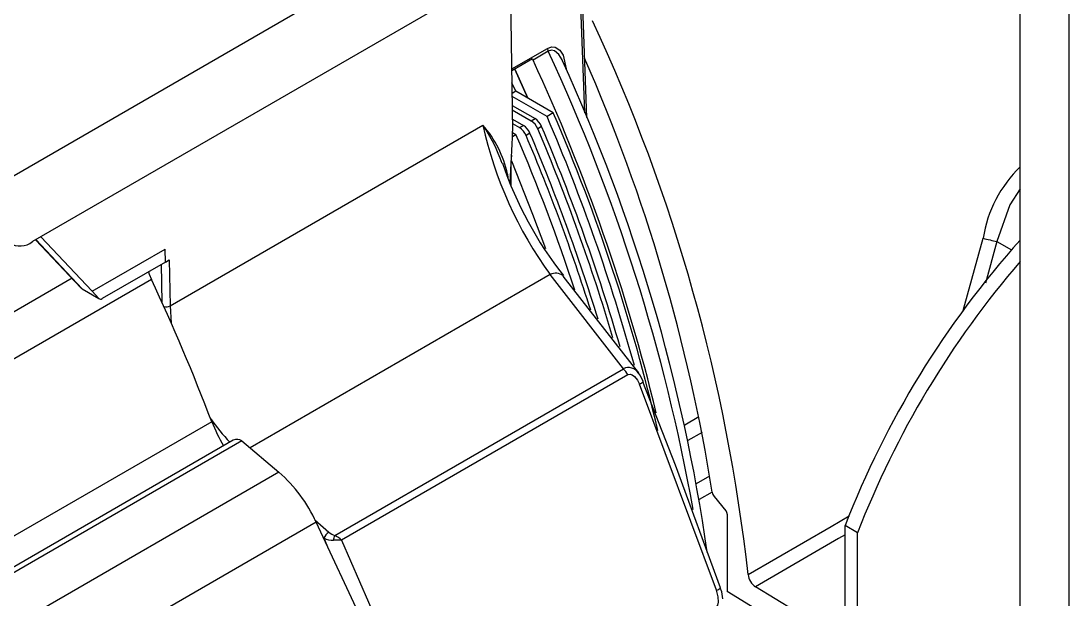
# Model space of a CAD drawing. Extents: x 6 to 134, y 1 to 99.
# Drawn here: x 96.225 to 99.081, y 79.483 to 81.058 of the extents above; entities that cross this region are included whole.
import ezdxf

# ---------------------------------------------------------------- set-up
doc = ezdxf.new("R2010")
doc.units = 0
doc.header["$MEASUREMENT"] = 0
doc.layers.add('OBJECT', color=7, linetype='CONTINUOUS')

msp = doc.modelspace()

# ---------------------------------------------------------------- linework, layer by layer
at = {"layer": 'OBJECT'}
for p, q in [((98.9479, 78.9388), (98.9479, 86.0266)), ((99.0808, 78.8382), (99.0808, 85.9499)), ((97.5083, 81.3876), (96.1648, 80.6121)), ((97.5563, 81.3241), (97.5648, 80.7573)), ((97.7615, 80.8069), (97.7465, 81.2207)), ((97.7665, 80.7947), (97.7509, 81.2272)), ((97.423, 81.13), (96.2563, 80.4565)), ((97.5623, 80.9268), (97.6597, 80.983)), ((97.6617, 80.9749), (97.6204, 80.951)), ((97.619, 80.9547), (97.5623, 80.9219)), ((97.5704, 80.9266), (97.606, 80.847)), ((97.6064, 80.8469), (97.5706, 80.9267)), ((97.5733, 80.866), (97.5628, 80.8893)), ((97.5733, 80.866), (97.5633, 80.8602)), ((97.6586, 80.7971), (97.5634, 80.8521)), ((97.6755, 80.8069), (97.5733, 80.866)), ((97.5637, 80.8274), (97.6259, 80.7915)), ((97.5639, 80.8151), (97.6153, 80.7854)), ((97.5643, 80.7904), (97.5941, 80.7732)), ((97.6153, 80.7854), (97.6259, 80.7915)), ((97.6755, 80.8069), (97.6586, 80.7971)), ((96.6312, 80.2817), (97.4834, 80.7737)), ((97.5645, 80.7781), (97.5836, 80.7671)), ((97.5836, 80.7671), (97.5941, 80.7732)), ((97.6437, 80.7701), (97.6331, 80.764)), ((97.5645, 80.7428), (97.5739, 80.7482)), ((97.5647, 80.7535), (97.5739, 80.7482)), ((97.6119, 80.7517), (97.6014, 80.7457)), ((97.5506, 80.6399), (97.5519, 80.6308)), ((96.2651, 80.4616), (96.3893, 80.3299)), ((96.2655, 80.4618), (96.3916, 80.3282)), ((96.279, 80.4696), (96.4191, 80.3212)), ((98.7925, 80.269), (98.8468, 80.4657)), ((98.8842, 80.4565), (98.8533, 80.3432)), ((98.8842, 80.4565), (98.9238, 80.4337)), ((96.4191, 80.3212), (96.6182, 80.4361)), ((96.6187, 80.4007), (96.6181, 80.4361)), ((96.6187, 80.4007), (96.6182, 80.4361)), ((96.6187, 80.4007), (96.4464, 80.3013)), ((96.6098, 80.2902), (96.6083, 80.3947)), ((96.6187, 80.4007), (96.6293, 80.4068)), ((96.6293, 80.4068), (96.6312, 80.2817)), ((97.6672, 80.3666), (96.8497, 79.8946)), ((97.8664, 80.1102), (97.6672, 80.3666)), ((96.3642, 80.3565), (85.7638, 74.237)), ((96.5809, 80.3533), (85.8142, 74.1378)), ((96.3916, 80.3282), (96.4376, 80.3015)), ((96.3927, 80.3272), (96.4389, 80.3006)), ((96.4191, 80.3212), (96.419, 80.3213)), ((96.419, 80.3213), (96.4376, 80.3015)), ((96.6312, 80.2817), (96.6348, 80.2341)), ((97.0799, 79.6561), (97.8664, 80.1102)), ((97.8783, 80.0934), (97.0987, 79.6433)), ((97.9209, 80.0757), (97.9209, 80.0755)), ((98.1206, 79.507), (97.9106, 80.0683)), ((96.7452, 79.9659), (86.2305, 73.8959)), ((98.0336, 79.9574), (98.0724, 79.9798)), ((98.0809, 79.9369), (98.0421, 79.9145)), ((96.8034, 79.9153), (86.2862, 73.8439)), ((96.8272, 79.9137), (86.2964, 73.8344)), ((96.8272, 79.9137), (96.9278, 79.8282)), ((98.1308, 79.5134), (98.0082, 79.8476)), ((96.9278, 79.8282), (86.3915, 73.7457)), ((98.0654, 79.7976), (98.1018, 79.8186)), ((98.1087, 79.7742), (98.0732, 79.7537)), ((98.1139, 79.7626), (98.1456, 79.7231)), ((98.1491, 79.714), (98.1491, 79.5033)), ((97.0296, 79.692), (86.4928, 73.6093)), ((97.0262, 79.699), (97.0642, 79.6648)), ((97.2534, 79.2124), (97.0296, 79.692)), ((98.5045, 79.6632), (98.4706, 79.6828)), ((98.4706, 79.3001), (98.4706, 79.6828)), ((97.0508, 79.6485), (97.0492, 79.6499)), ((97.0634, 79.6196), (97.0508, 79.6485)), ((98.5045, 79.2745), (98.5045, 79.6632)), ((97.0987, 79.6433), (97.3677, 79.0254)), ((98.4499, 79.3804), (98.2268, 79.5159)), ((98.357, 79.3769), (98.1491, 79.5033))]:
    msp.add_line(p, q, dxfattribs=at)
at = {"layer": 'OBJECT', "flags": 128}
for points in [[(97.6597, 80.983), (97.6704, 80.987), (97.6808, 80.9863), (97.6937, 80.9778), (97.7027, 80.964), (97.7104, 80.9271)], [(97.7003, 80.949), (97.6996, 80.952), (97.6909, 80.9664), (97.6793, 80.9759), (97.6704, 80.9777), (97.6617, 80.9749)], [(97.5612, 80.6085), (97.5612, 80.6717), (97.5626, 80.6918)], [(97.6549, 80.4371), (97.62, 80.5308), (97.5624, 80.6753)], [(97.5506, 80.6399), (97.549, 80.6385), (97.5489, 80.6385)], [(98.9479, 80.6003), (98.9191, 80.5568), (98.8842, 80.4565)], [(96.5722, 80.3739), (96.5747, 80.3677), (96.5809, 80.3533)], [(97.9084, 80.0987), (97.8907, 80.122), (97.7021, 80.3628)], [(96.3893, 80.3299), (96.3897, 80.3295), (96.3916, 80.3282)], [(96.3927, 80.3272), (96.3923, 80.3275), (96.3916, 80.3282)], [(97.8783, 80.0934), (97.8796, 80.0941), (97.8852, 80.0951), (97.8904, 80.0938), (97.8971, 80.0894), (97.9051, 80.0794), (97.9106, 80.0683)], [(97.92, 80.0753), (97.9121, 80.0931), (97.9079, 80.0981)], [(98.0082, 79.8476), (98.0082, 79.8477), (97.9191, 80.0748)], [(98.2063, 79.5493), (98.4324, 79.6807), (98.4815, 79.7096)], [(98.4706, 79.6577), (98.453, 79.6473), (98.2268, 79.5159)], [(98.118, 79.4586), (98.1215, 79.4617), (98.124, 79.4661), (98.1259, 79.4744), (98.1252, 79.4891), (98.1206, 79.507)], [(98.1378, 79.4833), (98.1346, 79.5027), (98.1305, 79.5133)]]:
    msp.add_lwpolyline(points, dxfattribs=at)
at = {"layer": 'OBJECT'}
for centre, radius, start, end in [((93.411, 79.0159), 4.8249, 6.3466, 25.0328), ((97.6803, 80.9838), 0.0206, 182.1829, 205.5868), ((93.0846, 78.8405), 5.0503, 10.1102, 25.0007), ((97.6419, 80.961), 0.0237, 195.4632, 204.7904), ((92.8716, 78.7524), 5.2331, 13.6819, 24.8438), ((93.2678, 78.9145), 4.8773, 8.2005, 24.6549), ((93.3281, 79.0089), 4.8415, 9.0906, 23.7168), ((97.6013, 80.753), 0.0456, 21.9152, 57.473), ((92.8272, 78.7219), 5.2582, 15.405, 23.2448), ((92.9679, 78.7763), 5.1269, 13.1459, 23.3332), ((97.2696, 80.5825), 0.2868, 11.5506, 41.7891), ((98.5486, 81.0096), 1.0909, 192.4895, 216.1122), ((97.1163, 80.523), 0.4446, 19.2674, 34.3233), ((97.559, 80.7286), 0.0456, 21.9152, 57.473), ((97.5696, 80.7347), 0.0456, 21.9152, 57.473), ((97.5908, 80.747), 0.0456, 21.9152, 57.473), ((92.7356, 78.6811), 5.3221, 16.5223, 23.0398), ((92.7918, 78.7038), 5.2735, 16.1383, 23.0676), ((94.429, 80.8472), 3.1371, 355.7841, 358.3577), ((92.6197, 78.6262), 5.3895, 18.3683, 23.1869), ((92.6717, 78.6502), 5.3565, 17.6024, 23.0287), ((92.6926, 78.6604), 5.3454, 17.2448, 23.0323), ((98.5295, 81.0099), 1.049, 198.8997, 218.0071), ((99.1856, 80.4132), 0.3428, 133.9039, 171.1954), ((96.2216, 80.5003), 0.0559, 171.6328, 308.3716), ((100.8408, 78.764), 2.542, 138.127, 158.8102), ((99.1188, 81.4837), 1.0537, 255.0433, 257.137), ((100.8747, 78.7444), 2.542, 139.2863, 158.8102), ((97.6826, 80.3386), 0.0319, 50.7175, 118.7497), ((91.0282, 77.7707), 6.1239, 21.00617, 24.94425), ((96.4002, 80.3402), 0.015, 223.3356, 239.9883), ((96.6203, 80.3027), 0.0237, 255.9771, 297.3695), ((97.8804, 80.0817), 0.0317, 31.0564, 116.3029), ((97.8329, 80.0738), 0.0494, 23.2843, 47.3135), ((97.9038, 80.0892), 0.0219, 288.089, 321.4779), ((97.2311, 80.3215), 0.6, 215.4142, 223.2886), ((97.142, 80.1188), 0.4253, 201.067, 210.9245), ((96.814, 79.8948), 0.0231, 54.9844, 117.2198), ((96.6607, 79.5227), 0.4059, 24.659, 48.8357), ((98.133, 79.778), 0.0246, 189.7947, 219.0033), ((97.0805, 79.6376), 0.0317, 120.902, 159.8703), ((96.694, 79.7413), 0.3952, 345.6512, 347.5579), ((98.253, 79.5549), 0.047, 186.8763, 236.1982), ((98.115, 79.5279), 0.0217, 284.9235, 318.5007)]:
    msp.add_arc(centre, radius, start, end, dxfattribs=at)
for centre, major_axis, ratio, start_param, end_param in [((96.4462, 80.3136), (0.0073, 0.0131), 0.588967, 2.956411, 3.916342), ((98.1421, 79.7181), (-0.005, 0.00866), 0.577456, 3.927011, 4.973992), ((97.072, 79.6608), (0.0324, -0.0019), 0.534676, 4.031601, 4.895847), ((97.0748, 79.6709), (0.0178, -0.0122), 0.526469, 4.465838, 5.330084), ((97.0811, 79.6398), (0.0275, -0.018), 0.41479, 1.170364, 1.876915), ((97.0811, 79.6398), (0.0323, 0.0008), 0.11295, 0.992225, 1.698776)]:
    msp.add_ellipse(centre, major_axis=major_axis, ratio=ratio, start_param=start_param, end_param=end_param, dxfattribs=at)

doc.saveas('drawing.dxf')
